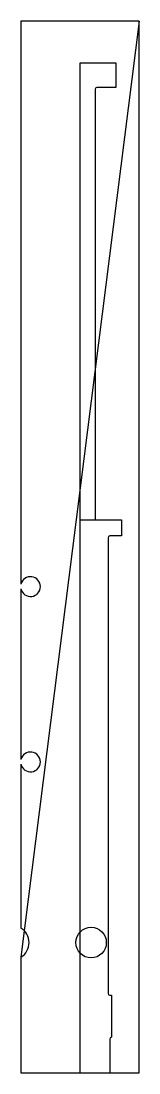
# Model space of a CAD drawing. Header units: millimetres. Extents: x 11 to 32, y -15 to 171.
import ezdxf

# ---------------------------------------------------------------- set-up
doc = ezdxf.new("R2010")
doc.units = ezdxf.units.MM
doc.layers.get('0').update_dxf_attribs({"linetype": 'CONTINUOUS'})

msp = doc.modelspace()

# ---------------------------------------------------------------- linework, layer by layer
for p, q in [((32, 170.5), (11.06, 170.5)), ((11.06, 170.5), (11.06, 70.92)), ((32, -15.5), (32, 170.5)), ((21.53, 163.13), (27.88, 163.13)), ((21.53, 82.29), (21.53, 163.13)), ((27.88, 163.13), (27.88, 158.77)), ((24.23, 158.47), (24.23, 82.29)), ((27.88, 158.77), (24.53, 158.77)), ((21.53, 82.29), (28.89, 82.29)), ((21.53, -15.5), (21.53, 82.29)), ((28.89, 82.29), (28.89, 79.45)), ((26.5, 79.15), (26.5, -1.46)), ((28.89, 79.45), (26.8, 79.45)), ((11.06, 70.08), (11.06, 39.92)), ((11.06, 39.08), (11.06, 10.11)), ((11.06, 4.99), (11.06, -15.5)), ((26.8, -1.76), (27.12, -1.76)), ((27.12, -1.76), (27.12, -9.2)), ((27.12, -9.2), (27.1, -9.2)), ((26.8, -9.5), (26.8, -15.5)), ((11.06, -15.5), (32, -15.5))]:
    msp.add_line(p, q)
msp.add_lwpolyline([(32, 170.5), (11.06, 4.99), (11.06, -15.5), (32, -15.5)], close=True)
msp.add_circle((23.5, 7.55), 2.7)
for centre, radius, start, end in [((24.53, 158.47), 0.3, 90, 180), ((26.8, 79.15), 0.3, 90, 180), ((12.76, 70.5), 1.75, -166.2709, 166.2709), ((12.76, 39.5), 1.75, -166.2709, 166.2709), ((9.5, 7.55), 3, -58.6901, 58.6901), ((26.8, -1.46), 0.3, 180, 270), ((27.1, -9.5), 0.3, 90, 180)]:
    msp.add_arc(centre, radius, start, end)

doc.saveas('drawing.dxf')
